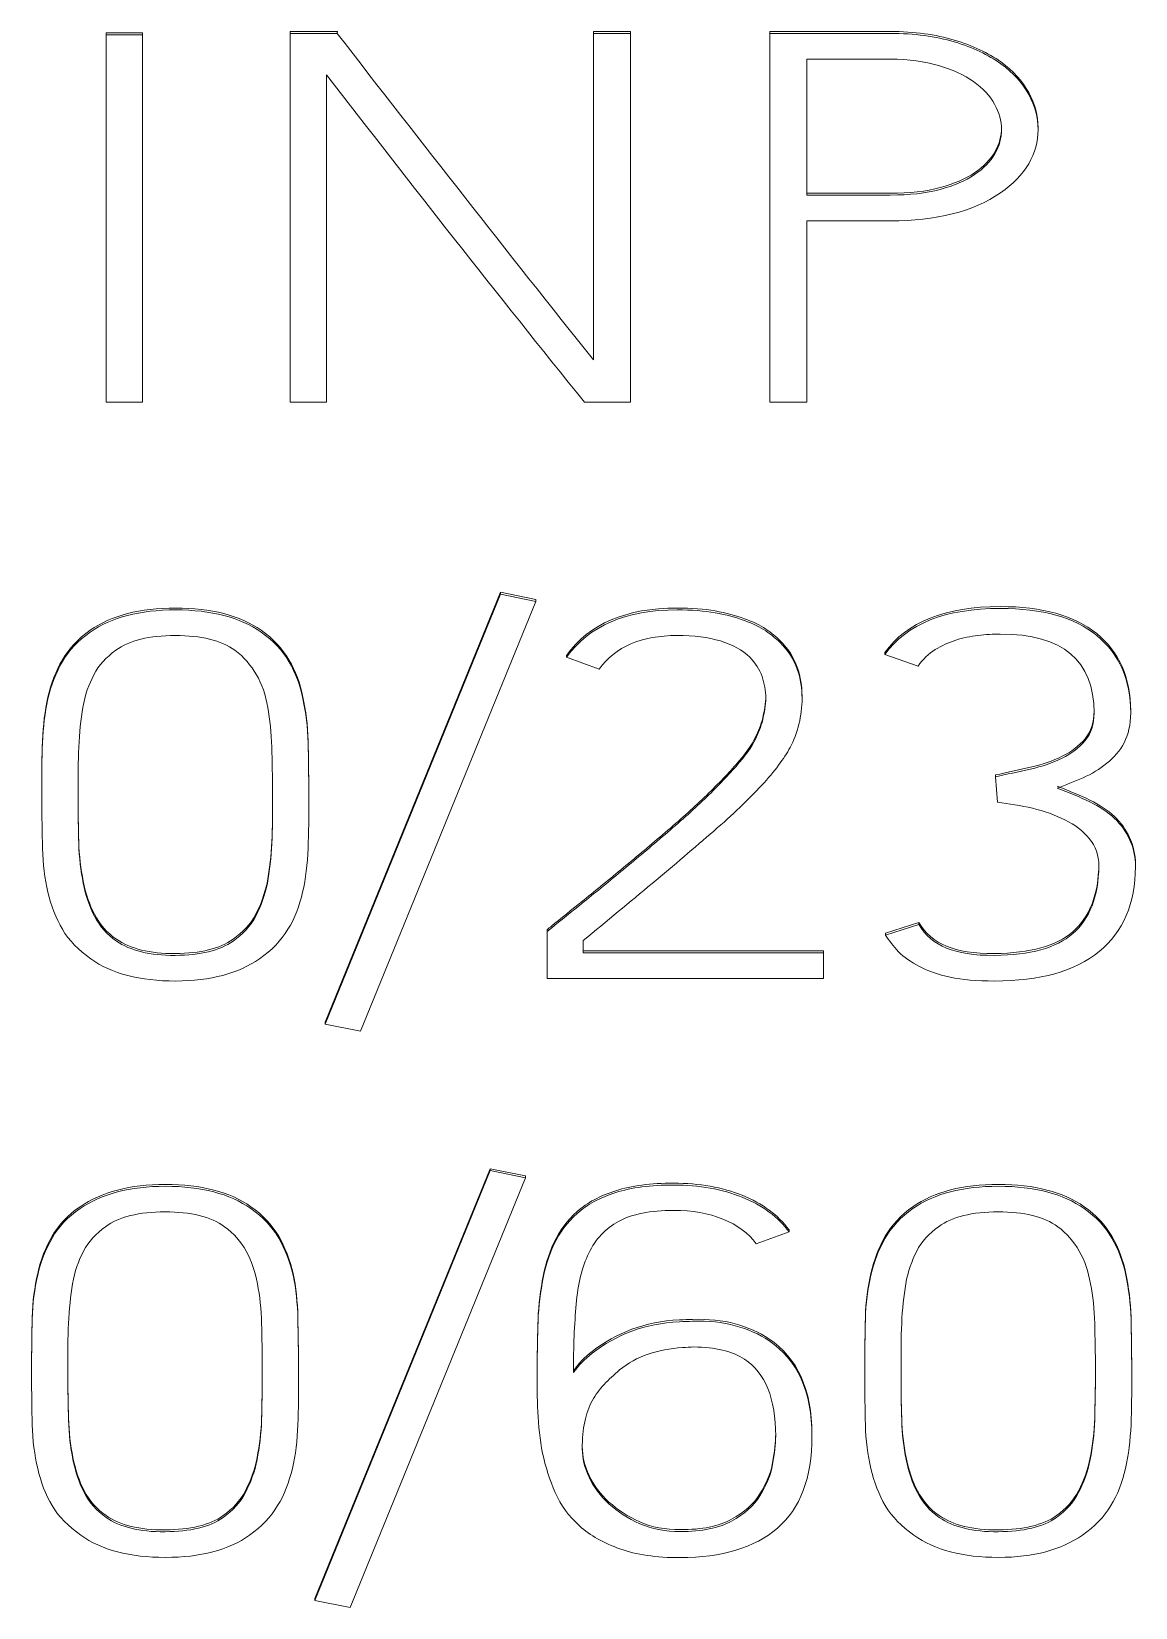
# Model space of a CAD drawing. Header units: millimetres. Extents: x 0 to 14510, y -7775 to 297.
# Drawn here: x 1442.48 to 1446.68, y -1897.01 to -1891.02 of the extents above; entities that cross this region are included whole.
import ezdxf

# ---------------------------------------------------------------- set-up
doc = ezdxf.new("R2010")
doc.units = ezdxf.units.MM
doc.layers.add('eProC - L2', color=41, linetype='Continuous', lineweight=20)

msp = doc.modelspace()

# ---------------------------------------------------------------- linework, layer by layer
at = {"layer": 'eProC - L2', "linetype": 'Continuous'}
for p, q in [((1442.7644, -1891.029), (1442.7644, -1891.022)), ((1442.7644, -1891.022), (1442.9032, -1891.022)), ((1442.7644, -1891.029), (1442.9032, -1891.029)), ((1442.7644, -1892.4266), (1442.7644, -1891.029)), ((1442.9032, -1891.029), (1442.9032, -1891.022)), ((1442.9032, -1891.029), (1442.9032, -1892.4266)), ((1443.4638, -1891.0235), (1443.4638, -1891.0164)), ((1443.4638, -1891.0164), (1443.6432, -1891.0164)), ((1443.4638, -1892.4266), (1443.4638, -1891.0235)), ((1443.4638, -1891.0235), (1443.6432, -1891.0235)), ((1443.6432, -1891.0235), (1443.6432, -1891.0164)), ((1444.6177, -1891.0235), (1444.6177, -1891.0164)), ((1444.6177, -1891.0164), (1444.7578, -1891.0164)), ((1444.6177, -1891.0235), (1444.7578, -1891.0235)), ((1444.6177, -1892.2654), (1444.6177, -1891.0235)), ((1444.7578, -1891.0235), (1444.7578, -1891.0164)), ((1444.7578, -1891.0235), (1444.7578, -1892.4266)), ((1445.2883, -1891.0235), (1445.2883, -1891.0164)), ((1445.2883, -1891.0164), (1445.7454, -1891.0164)), ((1445.2883, -1891.0235), (1445.7454, -1891.0235)), ((1445.2883, -1892.4266), (1445.2883, -1891.0235)), ((1445.4284, -1891.1217), (1445.4284, -1891.6384)), ((1443.6026, -1891.1809), (1443.6026, -1892.4266)), ((1446.3073, -1891.3893), (1446.3073, -1891.3822)), ((1445.4284, -1891.7366), (1445.4284, -1892.4266)), ((1442.9032, -1892.4266), (1442.7644, -1892.4266)), ((1443.6026, -1892.4266), (1443.4638, -1892.4266)), ((1444.7578, -1892.4266), (1444.5836, -1892.4266)), ((1445.4284, -1892.4266), (1445.2883, -1892.4266)), ((1443.5976, -1894.7841), (1444.2638, -1893.1491)), ((1443.5976, -1894.7912), (1444.2638, -1893.1562)), ((1444.2638, -1893.1562), (1444.2638, -1893.1491)), ((1444.2638, -1893.1491), (1444.3979, -1893.1767)), ((1444.2638, -1893.1562), (1444.3979, -1893.1838)), ((1444.3979, -1893.1838), (1443.7316, -1894.8179)), ((1444.3979, -1893.1838), (1444.3979, -1893.1767)), ((1444.515, -1893.3963), (1444.515, -1893.3892)), ((1444.6386, -1893.4414), (1444.515, -1893.3963)), ((1445.7251, -1893.3853), (1445.7251, -1893.3782)), ((1445.8513, -1893.4294), (1445.7251, -1893.3853)), ((1445.4102, -1893.5518), (1445.4102, -1893.5447)), ((1446.6594, -1893.6079), (1446.6594, -1893.6009)), ((1446.1454, -1893.8508), (1446.1454, -1893.8438)), ((1446.1532, -1893.9475), (1446.1454, -1893.8508)), ((1442.5202, -1893.9266), (1442.5202, -1893.9336)), ((1443.5351, -1893.9125), (1443.5351, -1893.9054)), ((1446.6776, -1894.1922), (1446.6776, -1894.1851)), ((1445.7277, -1894.4455), (1445.8539, -1894.405)), ((1445.7277, -1894.4526), (1445.8539, -1894.4121)), ((1445.8539, -1894.4121), (1445.8539, -1894.405)), ((1444.4408, -1894.4397), (1444.4408, -1894.4326)), ((1444.4408, -1894.6173), (1444.4408, -1894.4397)), ((1444.5787, -1894.4738), (1444.5787, -1894.5198)), ((1445.7277, -1894.4526), (1445.7277, -1894.4455)), ((1444.5787, -1894.5127), (1445.4922, -1894.5127)), ((1444.5787, -1894.5198), (1445.4922, -1894.5198)), ((1445.4922, -1894.5198), (1445.4922, -1894.5127)), ((1445.4922, -1894.5198), (1445.4922, -1894.6173)), ((1445.4922, -1894.6173), (1444.4408, -1894.6173)), ((1443.5976, -1894.7912), (1443.5976, -1894.7841)), ((1443.7316, -1894.8179), (1443.5976, -1894.7912)), ((1443.5586, -1896.9762), (1444.2248, -1895.3411)), ((1443.5586, -1896.9832), (1444.2248, -1895.3482)), ((1444.3588, -1895.3758), (1443.6926, -1897.0099)), ((1444.2248, -1895.3482), (1444.2248, -1895.3411)), ((1444.2248, -1895.3411), (1444.3588, -1895.3687)), ((1444.2248, -1895.3482), (1444.3588, -1895.3758)), ((1444.3588, -1895.3758), (1444.3588, -1895.3687)), ((1445.3608, -1895.581), (1445.2358, -1895.627)), ((1445.3608, -1895.581), (1445.3608, -1895.5739)), ((1443.4961, -1896.1045), (1443.4961, -1896.0975)), ((1446.6633, -1896.1066), (1446.6633, -1896.0995)), ((1442.4812, -1896.1186), (1442.4812, -1896.1257)), ((1444.4031, -1896.1165), (1444.4031, -1896.1094)), ((1445.6483, -1896.1186), (1445.6483, -1896.1257)), ((1445.4479, -1896.3585), (1445.4479, -1896.3514)), ((1443.5586, -1896.9832), (1443.5586, -1896.9762)), ((1443.6926, -1897.0099), (1443.5586, -1896.9832))]:
    msp.add_line(p, q, dxfattribs=at)
for centre, radius, start, end in [((1521.3334, -1831.0624), 98.1339, 217.657582, 217.659074), ((1521.3334, -1831.0695), 98.1339, 217.657582, 218.57927), ((1497.3203, -1849.885), 67.7565, 217.551563, 218.892375)]:
    msp.add_arc(centre, radius, start, end, dxfattribs=at)
for points, knots in [([(1445.7454, -1891.0235), (1445.8371, -1891.0235), (1445.9183, -1891.0346), (1446.0597, -1891.0772), (1446.1187, -1891.105), (1446.213, -1891.1735), (1446.2483, -1891.2124), (1446.2955, -1891.2995), (1446.3073, -1891.3439), (1446.3073, -1891.4347), (1446.2955, -1891.4782), (1446.2719, -1891.519), (1446.2479, -1891.5605), (1446.2117, -1891.5977), (1446.1645, -1891.6301), (1446.0602, -1891.7018), (1445.9196, -1891.7366), (1445.7454, -1891.7366), (1445.6397, -1891.7366), (1445.5341, -1891.7366), (1445.4284, -1891.7366)], [0, 0, 0, 0, 0.103794, 0.103794, 0.207589, 0.207589, 0.311383, 0.311383, 0.415177, 0.415177, 0.518972, 0.518972, 0.518972, 0.614462, 0.614462, 0.614462, 0.842105, 0.842105, 0.842105, 1, 1, 1, 1]), ([(1445.7454, -1891.0164), (1445.8371, -1891.0164), (1445.9183, -1891.0275), (1446.0597, -1891.0701), (1446.1187, -1891.0979), (1446.213, -1891.1665), (1446.2483, -1891.2053), (1446.2955, -1891.2924), (1446.3073, -1891.3369), (1446.3073, -1891.3824), (1446.3073, -1891.3825), (1446.3073, -1891.3826)], [0, 0, 0, 0, 0.1037943, 0.1037943, 0.2075886, 0.2075886, 0.311383, 0.311383, 0.4151773, 0.4151773, 0.4154269, 0.4154269, 0.4154269, 0.4154269]), ([(1445.4284, -1891.6384), (1445.5341, -1891.6384), (1445.6397, -1891.6384), (1445.7454, -1891.6384), (1445.8187, -1891.6384), (1445.8829, -1891.632), (1445.9353, -1891.6171), (1445.9872, -1891.6025), (1446.0309, -1891.5847), (1446.0663, -1891.5606), (1446.101, -1891.537), (1446.1265, -1891.5106), (1446.1606, -1891.4514), (1446.1684, -1891.4208), (1446.1684, -1891.3569), (1446.1593, -1891.3245), (1446.1422, -1891.293), (1446.1246, -1891.2604), (1446.0977, -1891.2319), (1446.0623, -1891.2069), (1446.0263, -1891.1814), (1445.9811, -1891.1606), (1445.9287, -1891.1457), (1445.8759, -1891.1308), (1445.8161, -1891.1217), (1445.7454, -1891.1217), (1445.6397, -1891.1217), (1445.5341, -1891.1217), (1445.4284, -1891.1217)], [0, 0, 0, 0, 0.168027, 0.168027, 0.168027, 0.270566, 0.270566, 0.270566, 0.352414, 0.352414, 0.352414, 0.424157, 0.424157, 0.4959, 0.4959, 0.569752, 0.569752, 0.569752, 0.647558, 0.647558, 0.647558, 0.732491, 0.732491, 0.732491, 0.832012, 0.832012, 0.832012, 1, 1, 1, 1]), ([(1445.4284, -1891.6314), (1445.5341, -1891.6314), (1445.6397, -1891.6314), (1445.7454, -1891.6314), (1445.8187, -1891.6314), (1445.8829, -1891.6249), (1445.9353, -1891.6101), (1445.9872, -1891.5954), (1446.0309, -1891.5777), (1446.0663, -1891.5536), (1446.101, -1891.5299), (1446.1265, -1891.5036), (1446.1606, -1891.4443), (1446.1684, -1891.4137), (1446.1684, -1891.3821), (1446.1684, -1891.3819), (1446.1684, -1891.3817)], [0, 0, 0, 0, 0.1680274, 0.1680274, 0.1680274, 0.2705662, 0.2705662, 0.2705662, 0.3524143, 0.3524143, 0.3524143, 0.4241569, 0.4241569, 0.4958995, 0.4958995, 0.4963219, 0.4963219, 0.4963219, 0.4963219]), ([(1442.7037, -1893.3006), (1442.7837, -1893.244), (1442.8936, -1893.216), (1443.1643, -1893.216), (1443.2736, -1893.2445), (1443.3543, -1893.3006), (1443.4002, -1893.3326), (1443.435, -1893.3706), (1443.4597, -1893.4129), (1443.4849, -1893.456), (1443.5026, -1893.5031), (1443.513, -1893.5546), (1443.5235, -1893.6062), (1443.5312, -1893.6613), (1443.5325, -1893.722), (1443.5338, -1893.7819), (1443.5351, -1893.8453), (1443.5351, -1893.9125), (1443.5351, -1893.9195), (1443.5351, -1893.9266), (1443.5351, -1893.9337), (1443.5351, -1894.0008), (1443.5351, -1894.0643), (1443.5325, -1894.1232), (1443.5299, -1894.1821), (1443.5234, -1894.2382), (1443.5, -1894.3413), (1443.4818, -1894.3882), (1443.4558, -1894.4305), (1443.4293, -1894.4736), (1443.3946, -1894.5106), (1443.3478, -1894.5428), (1443.2673, -1894.5981), (1443.163, -1894.6274), (1442.8936, -1894.6274), (1442.7856, -1894.5998), (1442.7063, -1894.5428), (1442.6605, -1894.5098), (1442.623, -1894.4738), (1442.5983, -1894.4305), (1442.574, -1894.3881), (1442.5553, -1894.3413), (1442.5319, -1894.2382), (1442.5241, -1894.1821), (1442.5228, -1894.1232), (1442.5215, -1894.0643), (1442.5202, -1894.0008), (1442.5202, -1893.9337), (1442.5202, -1893.9266), (1442.5202, -1893.9195), (1442.5202, -1893.9125), (1442.5202, -1893.8453), (1442.5202, -1893.7818), (1442.5228, -1893.722), (1442.5254, -1893.6613), (1442.5319, -1893.6061), (1442.5553, -1893.5031), (1442.5735, -1893.4561), (1442.5983, -1893.4129), (1442.6225, -1893.3704), (1442.6581, -1893.3328), (1442.7037, -1893.3006)], [0, 0, 0, 0, 0.069807, 0.069807, 0.139614, 0.139614, 0.139614, 0.177235, 0.177235, 0.177235, 0.218004, 0.218004, 0.218004, 0.264631, 0.264631, 0.264631, 0.317452, 0.317452, 0.317452, 0.32332, 0.32332, 0.32332, 0.375886, 0.375886, 0.375886, 0.419412, 0.419412, 0.462938, 0.462938, 0.462938, 0.500834, 0.500834, 0.500834, 0.569478, 0.569478, 0.638789, 0.638789, 0.638789, 0.67669, 0.67669, 0.67669, 0.720176, 0.720176, 0.763661, 0.763661, 0.763661, 0.816227, 0.816227, 0.816227, 0.822095, 0.822095, 0.822095, 0.874916, 0.874916, 0.874916, 0.918648, 0.918648, 0.96238, 0.96238, 0.96238, 1, 1, 1, 1]), ([(1442.7037, -1893.2936), (1442.7837, -1893.237), (1442.8936, -1893.2089), (1443.1643, -1893.2089), (1443.2736, -1893.2374), (1443.3543, -1893.2936), (1443.4002, -1893.3255), (1443.435, -1893.3635), (1443.4597, -1893.4058), (1443.4849, -1893.4489), (1443.5026, -1893.496), (1443.513, -1893.5475), (1443.5235, -1893.5992), (1443.5312, -1893.6542), (1443.5325, -1893.715), (1443.5338, -1893.7748), (1443.5351, -1893.8383), (1443.5351, -1893.9054)], [0, 0, 0, 0, 0.0698072, 0.0698072, 0.1396143, 0.1396143, 0.1396143, 0.1772347, 0.1772347, 0.1772347, 0.2180036, 0.2180036, 0.2180036, 0.2646311, 0.2646311, 0.2646311, 0.3174518, 0.3174518, 0.3174518, 0.3174518]), ([(1444.515, -1893.3892), (1444.6008, -1893.2687), (1444.7414, -1893.2089), (1444.9899, -1893.2089), (1445.0381, -1893.2126), (1445.0797, -1893.2199), (1445.1229, -1893.2276), (1445.1591, -1893.2374), (1445.1916, -1893.2494), (1445.2231, -1893.261), (1445.2502, -1893.2742), (1445.2723, -1893.289), (1445.2937, -1893.3032), (1445.3113, -1893.3184), (1445.3256, -1893.3322), (1445.3576, -1893.3631), (1445.379, -1893.3975), (1445.392, -1893.4343), (1445.4046, -1893.4699), (1445.4101, -1893.5076), (1445.4102, -1893.5442)], [0, 0, 0, 0, 0.1817816, 0.1817816, 0.233022, 0.233022, 0.233022, 0.2748488, 0.2748488, 0.2748488, 0.3092696, 0.3092696, 0.3092696, 0.3376729, 0.3376729, 0.3376729, 0.393579, 0.393579, 0.393579, 0.4473315, 0.4473315, 0.4473315, 0.4473315]), ([(1444.515, -1893.3963), (1444.6008, -1893.2758), (1444.7414, -1893.216), (1444.9899, -1893.216), (1445.0381, -1893.2197), (1445.0797, -1893.227), (1445.1229, -1893.2347), (1445.1591, -1893.2445), (1445.1916, -1893.2565), (1445.2231, -1893.268), (1445.2502, -1893.2813), (1445.2723, -1893.296), (1445.2937, -1893.3103), (1445.3113, -1893.3255), (1445.3256, -1893.3393), (1445.3576, -1893.3701), (1445.379, -1893.4046), (1445.392, -1893.4414), (1445.4046, -1893.4771), (1445.4102, -1893.515), (1445.4102, -1893.5859), (1445.4063, -1893.619), (1445.3985, -1893.6503), (1445.3902, -1893.6835), (1445.379, -1893.7128), (1445.3647, -1893.7395), (1445.342, -1893.7817), (1445.3061, -1893.8297), (1445.2567, -1893.8831), (1445.2062, -1893.9375), (1445.1461, -1893.9953), (1445.0745, -1894.057), (1445.0023, -1894.1191), (1444.9248, -1894.1858), (1444.8403, -1894.2566), (1444.7563, -1894.3269), (1444.6685, -1894.3992), (1444.5787, -1894.4738)], [0, 0, 0, 0, 0.181782, 0.181782, 0.233022, 0.233022, 0.233022, 0.274849, 0.274849, 0.274849, 0.30927, 0.30927, 0.30927, 0.337673, 0.337673, 0.337673, 0.393579, 0.393579, 0.393579, 0.447589, 0.447589, 0.497549, 0.497549, 0.497549, 0.543286, 0.543286, 0.543286, 0.623798, 0.623798, 0.623798, 0.73081, 0.73081, 0.73081, 0.859026, 0.859026, 0.859026, 1, 1, 1, 1]), ([(1445.7251, -1893.3782), (1445.8084, -1893.2623), (1445.9541, -1893.2034), (1446.3237, -1893.2034), (1446.446, -1893.2374), (1446.5305, -1893.3064), (1446.615, -1893.3754), (1446.6594, -1893.473), (1446.6594, -1893.601), (1446.6594, -1893.6011), (1446.6594, -1893.6013)], [0, 0, 0, 0, 0.2790288, 0.2790288, 0.4921999, 0.4921999, 0.4921999, 0.7273631, 0.7273631, 0.7276034, 0.7276034, 0.7276034, 0.7276034]), ([(1445.7251, -1893.3853), (1445.8084, -1893.2693), (1445.9541, -1893.2105), (1446.3237, -1893.2105), (1446.446, -1893.2445), (1446.5305, -1893.3135), (1446.615, -1893.3824), (1446.6594, -1893.48), (1446.6594, -1893.653), (1446.6503, -1893.6908), (1446.6346, -1893.7211), (1446.6189, -1893.7518), (1446.5956, -1893.7772), (1446.541, -1893.8214), (1446.511, -1893.8398), (1446.4785, -1893.8545), (1446.445, -1893.8697), (1446.4121, -1893.8821), (1446.3796, -1893.8941)], [0, 0, 0, 0, 0.279029, 0.279029, 0.4922, 0.4922, 0.4922, 0.727363, 0.727363, 0.810262, 0.810262, 0.810262, 0.875408, 0.875408, 0.940553, 0.940553, 0.940553, 1, 1, 1, 1]), ([(1442.5202, -1893.9266), (1442.5202, -1893.9195), (1442.5202, -1893.9125), (1442.5202, -1893.9054), (1442.5202, -1893.8383), (1442.5202, -1893.7748), (1442.5228, -1893.715), (1442.5254, -1893.6543), (1442.5319, -1893.599), (1442.5553, -1893.496), (1442.5735, -1893.4491), (1442.5983, -1893.4058), (1442.6225, -1893.3634), (1442.6581, -1893.3258), (1442.7037, -1893.2936)], [0.8162335, 0.8162335, 0.8162335, 0.8162335, 0.8220953, 0.8220953, 0.8220953, 0.874916, 0.874916, 0.874916, 0.9186482, 0.9186482, 0.9623805, 0.9623805, 0.9623805, 1, 1, 1, 1]), ([(1442.8039, -1894.4756), (1442.8568, -1894.5117), (1442.9301, -1894.5308), (1443.0277, -1894.5299), (1443.1226, -1894.529), (1443.1968, -1894.5124), (1443.2476, -1894.4756), (1443.2835, -1894.4495), (1443.3139, -1894.4185), (1443.3335, -1894.3808), (1443.3527, -1894.3436), (1443.3686, -1894.3017), (1443.3777, -1894.2548), (1443.3866, -1894.2087), (1443.392, -1894.1582), (1443.3946, -1894.1039), (1443.3972, -1894.0496), (1443.3972, -1893.9925), (1443.3972, -1893.9337), (1443.3972, -1893.9266), (1443.3972, -1893.9195), (1443.3972, -1893.9125), (1443.3972, -1893.8499), (1443.3959, -1893.792), (1443.3946, -1893.7377), (1443.3933, -1893.6834), (1443.3868, -1893.6328), (1443.379, -1893.5868), (1443.371, -1893.5399), (1443.3569, -1893.4984), (1443.3361, -1893.4626), (1443.3154, -1893.427), (1443.2892, -1893.3954), (1443.2541, -1893.3696), (1443.2017, -1893.3312), (1443.1253, -1893.3135), (1442.9288, -1893.3135), (1442.8533, -1893.3319), (1442.8013, -1893.3696), (1442.7653, -1893.3957), (1442.7362, -1893.4267), (1442.718, -1893.4626), (1442.6996, -1893.4987), (1442.6841, -1893.5399), (1442.6763, -1893.5868), (1442.6687, -1893.6328), (1442.6633, -1893.6834), (1442.6607, -1893.7377), (1442.6581, -1893.7919), (1442.6581, -1893.8499), (1442.6581, -1893.9125), (1442.6581, -1893.9195), (1442.6581, -1893.9266), (1442.6581, -1893.9337), (1442.6581, -1893.9925), (1442.6594, -1894.0496), (1442.6607, -1894.1039), (1442.662, -1894.1582), (1442.6685, -1894.2088), (1442.6776, -1894.2548), (1442.6869, -1894.3017), (1442.7011, -1894.344), (1442.7206, -1894.3808), (1442.7405, -1894.4184), (1442.7674, -1894.4508), (1442.8039, -1894.4756)], [0, 0, 0, 0, 0.057449, 0.057449, 0.057449, 0.113993, 0.113993, 0.113993, 0.15191, 0.15191, 0.15191, 0.195415, 0.195415, 0.195415, 0.246044, 0.246044, 0.246044, 0.302957, 0.302957, 0.302957, 0.310032, 0.310032, 0.310032, 0.368484, 0.368484, 0.368484, 0.41909, 0.41909, 0.41909, 0.461969, 0.461969, 0.461969, 0.498807, 0.498807, 0.498807, 0.556736, 0.556736, 0.615438, 0.615438, 0.615438, 0.652504, 0.652504, 0.652504, 0.695276, 0.695276, 0.695276, 0.745874, 0.745874, 0.745874, 0.804325, 0.804325, 0.804325, 0.811401, 0.811401, 0.811401, 0.868314, 0.868314, 0.868314, 0.918952, 0.918952, 0.918952, 0.962386, 0.962386, 0.962386, 1, 1, 1, 1]), ([(1444.4408, -1894.4397), (1444.4464, -1894.4351), (1444.4521, -1894.4305), (1444.4577, -1894.4259), (1444.4921, -1894.3979), (1444.5332, -1894.3643), (1444.5813, -1894.3256), (1444.6289, -1894.2874), (1444.6789, -1894.2465), (1444.783, -1894.16), (1444.8364, -1894.1158), (1444.9431, -1894.0238), (1444.9938, -1893.9797), (1445.0394, -1893.9355), (1445.0843, -1893.8919), (1445.1252, -1893.8499), (1445.1591, -1893.8113), (1445.1938, -1893.7716), (1445.2189, -1893.7377), (1445.2332, -1893.7073), (1445.2438, -1893.685), (1445.2541, -1893.6613), (1445.2606, -1893.6337), (1445.2669, -1893.6068), (1445.2723, -1893.5794), (1445.2723, -1893.5224), (1445.2671, -1893.4957), (1445.2488, -1893.4423), (1445.2332, -1893.4184), (1445.2111, -1893.3963), (1445.1556, -1893.3409), (1445.0628, -1893.3135), (1444.7999, -1893.3135), (1444.701, -1893.3558), (1444.6386, -1893.4414)], [0, 0, 0, 0, 0.010564, 0.010564, 0.010564, 0.087512, 0.087512, 0.087512, 0.185292, 0.185292, 0.283072, 0.283072, 0.380853, 0.380853, 0.380853, 0.467814, 0.467814, 0.467814, 0.535314, 0.535314, 0.535314, 0.579379, 0.579379, 0.579379, 0.626886, 0.626886, 0.674392, 0.674392, 0.721898, 0.721898, 0.721898, 0.856819, 0.856819, 1, 1, 1, 1]), ([(1446.1454, -1893.8508), (1446.1883, -1893.8416), (1446.2326, -1893.8315), (1446.2781, -1893.8214), (1446.3225, -1893.8115), (1446.3627, -1893.7975), (1446.3991, -1893.78), (1446.4347, -1893.7629), (1446.4629, -1893.7404), (1446.4863, -1893.7128), (1446.5092, -1893.6859), (1446.5201, -1893.6512), (1446.5201, -1893.4083), (1446.4017, -1893.308), (1446.1363, -1893.308), (1446.109, -1893.3098), (1446.079, -1893.3135), (1446.0506, -1893.317), (1446.0218, -1893.3218), (1445.9944, -1893.331), (1445.9676, -1893.34), (1445.9411, -1893.3512), (1445.9164, -1893.3669), (1445.891, -1893.3829), (1445.8695, -1893.4046), (1445.8513, -1893.4294)], [0, 0, 0, 0, 0.088605, 0.088605, 0.088605, 0.174544, 0.174544, 0.174544, 0.257336, 0.257336, 0.257336, 0.34787, 0.34787, 0.765868, 0.765868, 0.813835, 0.813835, 0.813835, 0.870144, 0.870144, 0.870144, 0.929664, 0.929664, 0.929664, 1, 1, 1, 1]), ([(1444.4408, -1894.4326), (1444.4464, -1894.428), (1444.4521, -1894.4234), (1444.4577, -1894.4188), (1444.4921, -1894.3908), (1444.5332, -1894.3572), (1444.5813, -1894.3185), (1444.6289, -1894.2804), (1444.6789, -1894.2394), (1444.783, -1894.1529), (1444.8364, -1894.1088), (1444.9431, -1894.0168), (1444.9938, -1893.9726), (1445.0394, -1893.9284), (1445.0843, -1893.8849), (1445.1252, -1893.8429), (1445.1591, -1893.8042), (1445.1938, -1893.7645), (1445.2189, -1893.7306), (1445.2332, -1893.7002), (1445.2438, -1893.6779), (1445.2541, -1893.6542), (1445.2606, -1893.6266), (1445.2669, -1893.5998), (1445.2723, -1893.5723), (1445.2723, -1893.5437), (1445.2723, -1893.5435), (1445.2723, -1893.5433)], [0, 0, 0, 0, 0.0105635, 0.0105635, 0.0105635, 0.0875116, 0.0875116, 0.0875116, 0.1852919, 0.1852919, 0.2830722, 0.2830722, 0.3808526, 0.3808526, 0.3808526, 0.4678142, 0.4678142, 0.4678142, 0.5353138, 0.5353138, 0.5353138, 0.5793794, 0.5793794, 0.5793794, 0.6268856, 0.6268856, 0.6271525, 0.6271525, 0.6271525, 0.6271525]), ([(1446.1454, -1893.8438), (1446.1883, -1893.8346), (1446.2326, -1893.8245), (1446.2781, -1893.8143), (1446.3225, -1893.8045), (1446.3627, -1893.7904), (1446.3991, -1893.7729), (1446.4347, -1893.7559), (1446.4629, -1893.7334), (1446.4863, -1893.7058), (1446.5092, -1893.6788), (1446.5201, -1893.6441), (1446.5201, -1893.6008), (1446.5201, -1893.6008), (1446.5201, -1893.6008)], [0, 0, 0, 0, 0.0886054, 0.0886054, 0.0886054, 0.1745441, 0.1745441, 0.1745441, 0.2573361, 0.2573361, 0.2573361, 0.3478702, 0.3478702, 0.3479504, 0.3479504, 0.3479504, 0.3479504]), ([(1442.6581, -1893.9254), (1442.6581, -1893.9258), (1442.6581, -1893.9262), (1442.6581, -1893.9266), (1442.6581, -1893.9855), (1442.6594, -1894.0425), (1442.6607, -1894.0968), (1442.662, -1894.1511), (1442.6685, -1894.2017), (1442.6776, -1894.2477), (1442.6869, -1894.2946), (1442.7011, -1894.337), (1442.7206, -1894.3738), (1442.7405, -1894.4114), (1442.7674, -1894.4437), (1442.8039, -1894.4685)], [0.8110115, 0.8110115, 0.8110115, 0.8110115, 0.8114006, 0.8114006, 0.8114006, 0.8683138, 0.8683138, 0.8683138, 0.918952, 0.918952, 0.918952, 0.9623863, 0.9623863, 0.9623863, 1, 1, 1, 1]), ([(1442.8039, -1894.4685), (1442.8568, -1894.5046), (1442.9301, -1894.5237), (1443.0277, -1894.5228), (1443.1226, -1894.5219), (1443.1968, -1894.5053), (1443.2476, -1894.4685), (1443.2835, -1894.4425), (1443.3139, -1894.4115), (1443.3335, -1894.3738), (1443.3527, -1894.3365), (1443.3686, -1894.2946), (1443.3777, -1894.2477), (1443.3866, -1894.2017), (1443.392, -1894.1511), (1443.3946, -1894.0968), (1443.3972, -1894.0425), (1443.3972, -1893.9855), (1443.3972, -1893.9266), (1443.3972, -1893.9195), (1443.3972, -1893.9125), (1443.3972, -1893.9054)], [0, 0, 0, 0, 0.0574489, 0.0574489, 0.0574489, 0.1139931, 0.1139931, 0.1139931, 0.1519104, 0.1519104, 0.1519104, 0.1954154, 0.1954154, 0.1954154, 0.2460439, 0.2460439, 0.2460439, 0.3029572, 0.3029572, 0.3029572, 0.3100324, 0.3100324, 0.3100324, 0.3100324]), ([(1446.3796, -1893.8941), (1446.4252, -1893.9107), (1446.4668, -1893.9281), (1446.5045, -1893.9465), (1446.5414, -1893.9645), (1446.5722, -1893.9852), (1446.5969, -1894.0082), (1446.6223, -1894.0318), (1446.6412, -1894.0588), (1446.6698, -1894.1195), (1446.6776, -1894.1536), (1446.6776, -1894.333), (1446.6307, -1894.4406), (1446.5397, -1894.5152), (1446.4474, -1894.5907), (1446.3145, -1894.6274), (1446.0751, -1894.6274), (1446.0192, -1894.6228), (1445.9281, -1894.6026), (1445.889, -1894.5897), (1445.8565, -1894.5722), (1445.8246, -1894.5551), (1445.7967, -1894.5372), (1445.7771, -1894.5161), (1445.7572, -1894.4945), (1445.7407, -1894.4738), (1445.7277, -1894.4526)], [0, 0, 0, 0, 0.072808, 0.072808, 0.072808, 0.136694, 0.136694, 0.136694, 0.204558, 0.204558, 0.272421, 0.272421, 0.519638, 0.519638, 0.519638, 0.730441, 0.730441, 0.811275, 0.811275, 0.892109, 0.892109, 0.892109, 0.948605, 0.948605, 0.948605, 1, 1, 1, 1]), ([(1446.3796, -1893.887), (1446.4252, -1893.9036), (1446.4668, -1893.9211), (1446.5045, -1893.9395), (1446.5414, -1893.9574), (1446.5722, -1893.9781), (1446.5969, -1894.0011), (1446.6223, -1894.0247), (1446.6412, -1894.0517), (1446.6698, -1894.1124), (1446.6776, -1894.1465), (1446.6776, -1894.1853), (1446.6776, -1894.1854), (1446.6776, -1894.1856)], [0, 0, 0, 0, 0.0728077, 0.0728077, 0.0728077, 0.1366944, 0.1366944, 0.1366944, 0.2045578, 0.2045578, 0.2724212, 0.2724212, 0.2726789, 0.2726789, 0.2726789, 0.2726789]), ([(1445.8539, -1894.4121), (1445.8786, -1894.4535), (1445.9138, -1894.4839), (1445.9593, -1894.5023), (1446.0039, -1894.5203), (1446.0647, -1894.5308), (1446.1415, -1894.5299), (1446.2768, -1894.5283), (1446.3757, -1894.5023), (1446.4395, -1894.4471), (1446.5037, -1894.3914), (1446.5371, -1894.3054), (1446.5384, -1894.1894), (1446.5388, -1894.1499), (1446.5266, -1894.1149), (1446.5019, -1894.0855), (1446.4781, -1894.0571), (1446.4473, -1894.033), (1446.4095, -1894.0146), (1446.3712, -1893.9959), (1446.3315, -1893.9815), (1446.2859, -1893.9705), (1446.2419, -1893.9598), (1446.1974, -1893.953), (1446.1532, -1893.9475)], [0, 0, 0, 0, 0.102794, 0.102794, 0.102794, 0.217807, 0.217807, 0.217807, 0.41975, 0.41975, 0.41975, 0.654367, 0.654367, 0.654367, 0.747958, 0.747958, 0.747958, 0.831764, 0.831764, 0.831764, 0.916538, 0.916538, 0.916538, 1, 1, 1, 1]), ([(1445.8539, -1894.405), (1445.8786, -1894.4464), (1445.9138, -1894.4768), (1445.9593, -1894.4952), (1446.0039, -1894.5132), (1446.0647, -1894.5237), (1446.1415, -1894.5228), (1446.2768, -1894.5212), (1446.3757, -1894.4952), (1446.4395, -1894.44), (1446.5037, -1894.3843), (1446.5371, -1894.2983), (1446.5384, -1894.1824), (1446.5384, -1894.1818), (1446.5384, -1894.1813), (1446.5384, -1894.1808)], [0, 0, 0, 0, 0.1027935, 0.1027935, 0.1027935, 0.2178071, 0.2178071, 0.2178071, 0.4197504, 0.4197504, 0.4197504, 0.654367, 0.654367, 0.654367, 0.6556232, 0.6556232, 0.6556232, 0.6556232]), ([(1442.6659, -1895.4927), (1442.7471, -1895.4369), (1442.8546, -1895.408), (1443.1266, -1895.408), (1443.2346, -1895.4365), (1443.3152, -1895.4927), (1443.3611, -1895.5246), (1443.3959, -1895.5626), (1443.4206, -1895.6049), (1443.4458, -1895.648), (1443.4636, -1895.6951), (1443.4753, -1895.7466), (1443.487, -1895.798), (1443.4922, -1895.8533), (1443.4935, -1895.9141), (1443.4948, -1895.9739), (1443.4961, -1896.0374), (1443.4961, -1896.1045), (1443.4961, -1896.1116), (1443.4961, -1896.1186), (1443.4961, -1896.1257), (1443.4961, -1896.1929), (1443.4961, -1896.2563), (1443.4935, -1896.3152), (1443.4909, -1896.3741), (1443.4857, -1896.4302), (1443.4727, -1896.4818), (1443.4597, -1896.5331), (1443.4428, -1896.5802), (1443.4167, -1896.6225), (1443.3902, -1896.6656), (1443.3556, -1896.7026), (1443.31, -1896.7348), (1443.23, -1896.7914), (1443.124, -1896.8194), (1442.8546, -1896.8194), (1442.7466, -1896.7918), (1442.6685, -1896.7348), (1442.6225, -1896.7012), (1442.584, -1896.6658), (1442.5592, -1896.6225), (1442.535, -1896.5801), (1442.5163, -1896.5333), (1442.4929, -1896.4302), (1442.4851, -1896.3741), (1442.4825, -1896.2563), (1442.4812, -1896.1929), (1442.4812, -1896.1257), (1442.4812, -1896.1186), (1442.4812, -1896.1116), (1442.4812, -1896.1045), (1442.4812, -1896.0374), (1442.4825, -1895.9739), (1442.4838, -1895.9141), (1442.4851, -1895.8533), (1442.4929, -1895.7981), (1442.5163, -1895.6951), (1442.5345, -1895.6482), (1442.5592, -1895.6049), (1442.5835, -1895.5625), (1442.6191, -1895.5249), (1442.6659, -1895.4927)], [0, 0, 0, 0, 0.069334, 0.069334, 0.139334, 0.139334, 0.139334, 0.176955, 0.176955, 0.176955, 0.217776, 0.217776, 0.217776, 0.264392, 0.264392, 0.264392, 0.317213, 0.317213, 0.317213, 0.323082, 0.323082, 0.323082, 0.375648, 0.375648, 0.375648, 0.422052, 0.422052, 0.422052, 0.462695, 0.462695, 0.462695, 0.500429, 0.500429, 0.500429, 0.569122, 0.569122, 0.638481, 0.638481, 0.638481, 0.676519, 0.676519, 0.676519, 0.723031, 0.723031, 0.769544, 0.769544, 0.816057, 0.816057, 0.816057, 0.821925, 0.821925, 0.821925, 0.874744, 0.874744, 0.874744, 0.918481, 0.918481, 0.962218, 0.962218, 0.962218, 1, 1, 1, 1]), ([(1442.6659, -1895.4856), (1442.7471, -1895.4298), (1442.8546, -1895.4009), (1443.1266, -1895.4009), (1443.2346, -1895.4295), (1443.3152, -1895.4856), (1443.3611, -1895.5175), (1443.3959, -1895.5555), (1443.4206, -1895.5978), (1443.4458, -1895.641), (1443.4636, -1895.688), (1443.4753, -1895.7395), (1443.487, -1895.7909), (1443.4922, -1895.8463), (1443.4935, -1895.907), (1443.4948, -1895.9668), (1443.4961, -1896.0303), (1443.4961, -1896.0975)], [0, 0, 0, 0, 0.0693339, 0.0693339, 0.1393344, 0.1393344, 0.1393344, 0.176955, 0.176955, 0.176955, 0.2177763, 0.2177763, 0.2177763, 0.2643921, 0.2643921, 0.2643921, 0.3172132, 0.3172132, 0.3172132, 0.3172132]), ([(1444.4031, -1896.1094), (1444.4031, -1896.0514), (1444.4044, -1895.9935), (1444.4057, -1895.9355), (1444.407, -1895.8775), (1444.4135, -1895.8223), (1444.4226, -1895.769), (1444.4315, -1895.7165), (1444.446, -1895.6678), (1444.4876, -1895.5776), (1444.5176, -1895.538), (1444.5553, -1895.504), (1444.5929, -1895.4701), (1444.6425, -1895.4442), (1444.7023, -1895.4249), (1444.7611, -1895.4059), (1444.8351, -1895.3963), (1445.0198, -1895.3963), (1445.107, -1895.412), (1445.1825, -1895.4423), (1445.2605, -1895.4737), (1445.3191, -1895.5178), (1445.3608, -1895.5739)], [0, 0, 0, 0, 0.134447, 0.134447, 0.134447, 0.263585, 0.263585, 0.263585, 0.373635, 0.373635, 0.483685, 0.483685, 0.483685, 0.585681, 0.585681, 0.585681, 0.713762, 0.713762, 0.857136, 0.857136, 0.857136, 1, 1, 1, 1]), ([(1444.4031, -1896.1165), (1444.4031, -1896.0585), (1444.4044, -1896.0006), (1444.4057, -1895.9426), (1444.407, -1895.8846), (1444.4135, -1895.8294), (1444.4226, -1895.776), (1444.4315, -1895.7236), (1444.446, -1895.6748), (1444.4876, -1895.5847), (1444.5176, -1895.5451), (1444.5553, -1895.5111), (1444.5929, -1895.4771), (1444.6425, -1895.4513), (1444.7023, -1895.4319), (1444.7611, -1895.413), (1444.8351, -1895.4034), (1445.0198, -1895.4034), (1445.107, -1895.4191), (1445.1825, -1895.4494), (1445.2605, -1895.4808), (1445.3191, -1895.5249), (1445.3608, -1895.581)], [0, 0, 0, 0, 0.134447, 0.134447, 0.134447, 0.263585, 0.263585, 0.263585, 0.373635, 0.373635, 0.483685, 0.483685, 0.483685, 0.585681, 0.585681, 0.585681, 0.713762, 0.713762, 0.857136, 0.857136, 0.857136, 1, 1, 1, 1]), ([(1445.8318, -1895.4927), (1445.9125, -1895.4356), (1446.0218, -1895.408), (1446.2937, -1895.408), (1446.4017, -1895.4365), (1446.4824, -1895.4927), (1446.5283, -1895.5246), (1446.5631, -1895.5626), (1446.5878, -1895.6049), (1446.613, -1895.648), (1446.6307, -1895.6951), (1446.6412, -1895.7466), (1446.6516, -1895.7983), (1446.6594, -1895.8533), (1446.6607, -1895.9141), (1446.662, -1895.9739), (1446.6633, -1896.0374), (1446.6633, -1896.1045), (1446.6633, -1896.1116), (1446.6633, -1896.1186), (1446.6633, -1896.1257), (1446.6633, -1896.1929), (1446.6633, -1896.2563), (1446.6607, -1896.3152), (1446.6581, -1896.3741), (1446.6516, -1896.4302), (1446.6281, -1896.5333), (1446.6099, -1896.5802), (1446.5839, -1896.6225), (1446.5574, -1896.6656), (1446.5227, -1896.7026), (1446.4759, -1896.7348), (1446.3954, -1896.7901), (1446.2911, -1896.8194), (1446.0218, -1896.8194), (1445.9138, -1896.7918), (1445.8357, -1896.7348), (1445.7897, -1896.7012), (1445.7511, -1896.6658), (1445.7264, -1896.6225), (1445.7021, -1896.5801), (1445.6835, -1896.5333), (1445.66, -1896.4302), (1445.6522, -1896.3741), (1445.6496, -1896.2563), (1445.6483, -1896.1929), (1445.6483, -1896.1257), (1445.6483, -1896.1186), (1445.6483, -1896.1116), (1445.6483, -1896.1045), (1445.6483, -1896.0374), (1445.6496, -1895.9739), (1445.6509, -1895.9141), (1445.6522, -1895.8533), (1445.66, -1895.7981), (1445.6835, -1895.6951), (1445.7017, -1895.6482), (1445.7264, -1895.6049), (1445.7507, -1895.5625), (1445.7863, -1895.5249), (1445.8318, -1895.4927)], [0, 0, 0, 0, 0.069489, 0.069489, 0.139646, 0.139646, 0.139646, 0.177268, 0.177268, 0.177268, 0.218039, 0.218039, 0.218039, 0.264668, 0.264668, 0.264668, 0.317491, 0.317491, 0.317491, 0.323359, 0.323359, 0.323359, 0.375927, 0.375927, 0.375927, 0.419455, 0.419455, 0.462983, 0.462983, 0.462983, 0.50088, 0.50088, 0.50088, 0.569423, 0.569423, 0.638631, 0.638631, 0.638631, 0.67667, 0.67667, 0.67667, 0.723184, 0.723184, 0.769699, 0.769699, 0.816213, 0.816213, 0.816213, 0.822082, 0.822082, 0.822082, 0.874902, 0.874902, 0.874902, 0.918641, 0.918641, 0.962379, 0.962379, 0.962379, 1, 1, 1, 1]), ([(1445.8318, -1895.4856), (1445.9125, -1895.4285), (1446.0218, -1895.4009), (1446.2937, -1895.4009), (1446.4017, -1895.4295), (1446.4824, -1895.4856), (1446.5283, -1895.5175), (1446.5631, -1895.5555), (1446.5878, -1895.5978), (1446.613, -1895.641), (1446.6307, -1895.688), (1446.6412, -1895.7395), (1446.6516, -1895.7912), (1446.6594, -1895.8463), (1446.6607, -1895.907), (1446.662, -1895.9668), (1446.6633, -1896.0303), (1446.6633, -1896.0975), (1446.6633, -1896.0981), (1446.6633, -1896.0988), (1446.6633, -1896.0995)], [0, 0, 0, 0, 0.069489, 0.069489, 0.1396461, 0.1396461, 0.1396461, 0.177268, 0.177268, 0.177268, 0.2180385, 0.2180385, 0.2180385, 0.2646679, 0.2646679, 0.2646679, 0.3174908, 0.3174908, 0.3174908, 0.3180591, 0.3180591, 0.3180591, 0.3180591]), ([(1442.4812, -1896.1186), (1442.4812, -1896.1116), (1442.4812, -1896.1045), (1442.4812, -1896.0975), (1442.4812, -1896.0303), (1442.4825, -1895.9668), (1442.4838, -1895.907), (1442.4851, -1895.8463), (1442.4929, -1895.7911), (1442.5163, -1895.688), (1442.5345, -1895.6411), (1442.5592, -1895.5978), (1442.5835, -1895.5554), (1442.6191, -1895.5178), (1442.6659, -1895.4856)], [0.8160571, 0.8160571, 0.8160571, 0.8160571, 0.8219255, 0.8219255, 0.8219255, 0.8747443, 0.8747443, 0.8747443, 0.9184812, 0.9184812, 0.9622181, 0.9622181, 0.9622181, 1, 1, 1, 1]), ([(1445.2358, -1895.627), (1445.2059, -1895.5865), (1445.1643, -1895.5552), (1445.1096, -1895.5331), (1445.054, -1895.5107), (1444.9925, -1895.5), (1444.8338, -1895.5), (1444.7635, -1895.5138), (1444.7127, -1895.5414), (1444.6628, -1895.5686), (1444.6243, -1895.6095), (1444.5995, -1895.662), (1444.5743, -1895.7155), (1444.5579, -1895.7797), (1444.5514, -1895.8561), (1444.545, -1895.9316), (1444.541, -1896.019), (1444.541, -1896.1165)], [0, 0, 0, 0, 0.127379, 0.127379, 0.127379, 0.253912, 0.253912, 0.41325, 0.41325, 0.41325, 0.555657, 0.555657, 0.555657, 0.747342, 0.747342, 0.747342, 1, 1, 1, 1]), ([(1445.6483, -1896.1186), (1445.6483, -1896.1116), (1445.6483, -1896.1045), (1445.6483, -1896.0975), (1445.6483, -1896.0303), (1445.6496, -1895.9668), (1445.6509, -1895.907), (1445.6522, -1895.8463), (1445.66, -1895.7911), (1445.6835, -1895.688), (1445.7017, -1895.6411), (1445.7264, -1895.5978), (1445.7507, -1895.5554), (1445.7863, -1895.5178), (1445.8318, -1895.4856)], [0.816213, 0.816213, 0.816213, 0.816213, 0.8220816, 0.8220816, 0.8220816, 0.8749022, 0.8749022, 0.8749022, 0.9186406, 0.9186406, 0.962379, 0.962379, 0.962379, 1, 1, 1, 1]), ([(1442.7648, -1896.6676), (1442.8178, -1896.7037), (1442.891, -1896.7228), (1442.9886, -1896.7219), (1443.0849, -1896.721), (1443.1578, -1896.7044), (1443.2098, -1896.6676), (1443.2456, -1896.6423), (1443.2749, -1896.6106), (1443.2944, -1896.5729), (1443.3137, -1896.5356), (1443.3296, -1896.4937), (1443.3387, -1896.4468), (1443.3476, -1896.4008), (1443.3543, -1896.3502), (1443.3569, -1896.2416), (1443.3582, -1896.1846), (1443.3582, -1896.1257), (1443.3582, -1896.1186), (1443.3582, -1896.1116), (1443.3582, -1896.1045), (1443.3582, -1896.042), (1443.3569, -1895.984), (1443.3543, -1895.8754), (1443.3491, -1895.8248), (1443.34, -1895.7788), (1443.3307, -1895.732), (1443.3178, -1895.6905), (1443.297, -1895.6546), (1443.2764, -1895.619), (1443.2502, -1895.5874), (1443.215, -1895.5617), (1443.1627, -1895.5233), (1443.0862, -1895.5055), (1442.8897, -1895.5055), (1442.8143, -1895.5239), (1442.7622, -1895.5617), (1442.7262, -1895.5877), (1442.6985, -1895.6187), (1442.6594, -1895.6905), (1442.6451, -1895.7319), (1442.6373, -1895.7788), (1442.6296, -1895.8248), (1442.6243, -1895.8754), (1442.6217, -1895.9297), (1442.6191, -1895.984), (1442.6191, -1896.042), (1442.6191, -1896.1045), (1442.6191, -1896.1116), (1442.6191, -1896.1186), (1442.6191, -1896.1257), (1442.6191, -1896.1846), (1442.6204, -1896.2416), (1442.6217, -1896.2959), (1442.623, -1896.3502), (1442.6295, -1896.4008), (1442.6386, -1896.4468), (1442.6479, -1896.4937), (1442.662, -1896.5361), (1442.6815, -1896.5729), (1442.7015, -1896.6105), (1442.7284, -1896.6428), (1442.7648, -1896.6676)], [0, 0, 0, 0, 0.057443, 0.057443, 0.057443, 0.114254, 0.114254, 0.114254, 0.152014, 0.152014, 0.152014, 0.195514, 0.195514, 0.195514, 0.249283, 0.249283, 0.303053, 0.303053, 0.303053, 0.310127, 0.310127, 0.310127, 0.364653, 0.364653, 0.41918, 0.41918, 0.41918, 0.462036, 0.462036, 0.462036, 0.498871, 0.498871, 0.498871, 0.556793, 0.556793, 0.615489, 0.615489, 0.615489, 0.655398, 0.655398, 0.695308, 0.695308, 0.695308, 0.745901, 0.745901, 0.745901, 0.804346, 0.804346, 0.804346, 0.81142, 0.81142, 0.81142, 0.868328, 0.868328, 0.868328, 0.918961, 0.918961, 0.918961, 0.96239, 0.96239, 0.96239, 1, 1, 1, 1]), ([(1445.932, -1896.6676), (1445.985, -1896.7037), (1446.0582, -1896.7228), (1446.1558, -1896.7219), (1446.2521, -1896.721), (1446.325, -1896.7044), (1446.377, -1896.6676), (1446.4128, -1896.6423), (1446.4421, -1896.6106), (1446.4616, -1896.5729), (1446.4808, -1896.5356), (1446.4967, -1896.4937), (1446.5058, -1896.4468), (1446.5148, -1896.4008), (1446.5214, -1896.3502), (1446.524, -1896.2416), (1446.5253, -1896.1846), (1446.5253, -1896.1257), (1446.5253, -1896.1186), (1446.5253, -1896.1116), (1446.5253, -1896.1045), (1446.5253, -1896.042), (1446.524, -1895.984), (1446.5214, -1895.8754), (1446.5162, -1895.8248), (1446.5071, -1895.7788), (1446.4979, -1895.732), (1446.485, -1895.6905), (1446.4642, -1895.6546), (1446.4436, -1895.619), (1446.4173, -1895.5874), (1446.3822, -1895.5617), (1446.3298, -1895.5233), (1446.2534, -1895.5055), (1446.0569, -1895.5055), (1445.9814, -1895.5239), (1445.9294, -1895.5617), (1445.8934, -1895.5877), (1445.8643, -1895.6187), (1445.8461, -1895.6546), (1445.8277, -1895.6908), (1445.8123, -1895.7319), (1445.8045, -1895.7788), (1445.7968, -1895.8248), (1445.7915, -1895.8754), (1445.7889, -1895.9297), (1445.7863, -1895.984), (1445.7863, -1896.042), (1445.7863, -1896.1045), (1445.7863, -1896.1116), (1445.7863, -1896.1186), (1445.7863, -1896.1257), (1445.7863, -1896.1846), (1445.7876, -1896.2416), (1445.7889, -1896.2959), (1445.7902, -1896.3502), (1445.7967, -1896.4008), (1445.8058, -1896.4468), (1445.8151, -1896.4937), (1445.8292, -1896.5361), (1445.8487, -1896.5729), (1445.8687, -1896.6105), (1445.8956, -1896.6428), (1445.932, -1896.6676)], [0, 0, 0, 0, 0.057442, 0.057442, 0.057442, 0.114252, 0.114252, 0.114252, 0.152012, 0.152012, 0.152012, 0.195512, 0.195512, 0.195512, 0.249281, 0.249281, 0.303049, 0.303049, 0.303049, 0.310124, 0.310124, 0.310124, 0.364649, 0.364649, 0.419175, 0.419175, 0.419175, 0.462031, 0.462031, 0.462031, 0.498865, 0.498865, 0.498865, 0.556787, 0.556787, 0.615482, 0.615482, 0.615482, 0.652545, 0.652545, 0.652545, 0.695311, 0.695311, 0.695311, 0.745903, 0.745903, 0.745903, 0.804348, 0.804348, 0.804348, 0.811422, 0.811422, 0.811422, 0.868329, 0.868329, 0.868329, 0.918961, 0.918961, 0.918961, 0.962391, 0.962391, 0.962391, 1, 1, 1, 1]), ([(1444.541, -1896.1165), (1444.5605, -1896.0898), (1444.5839, -1896.065), (1444.6126, -1896.0429), (1444.7042, -1895.9722), (1444.8103, -1895.9297), (1444.9444, -1895.9233), (1444.9608, -1895.9225), (1444.9773, -1895.922), (1444.9938, -1895.9214), (1445.1132, -1895.917), (1445.2111, -1895.9463), (1445.284, -1895.995), (1445.3923, -1896.0675), (1445.4479, -1896.1883), (1445.4479, -1896.5167), (1445.4037, -1896.6336), (1445.2293, -1896.7826), (1445.1057, -1896.8204), (1444.8559, -1896.8204), (1444.7791, -1896.8093), (1444.718, -1896.7872), (1444.6563, -1896.765), (1444.6047, -1896.7366), (1444.5241, -1896.663), (1444.4928, -1896.6207), (1444.472, -1896.5729), (1444.4511, -1896.5248), (1444.4343, -1896.4753), (1444.4239, -1896.4229), (1444.4136, -1896.3713), (1444.4083, -1896.3189), (1444.4057, -1896.2655), (1444.4031, -1896.2131), (1444.4031, -1896.1634), (1444.4031, -1896.1165)], [0, 0, 0, 0, 0.034639, 0.034639, 0.034639, 0.139159, 0.139159, 0.139159, 0.152697, 0.152697, 0.152697, 0.239429, 0.239429, 0.239429, 0.378686, 0.378686, 0.508158, 0.508158, 0.63763, 0.63763, 0.711918, 0.711918, 0.711918, 0.766844, 0.766844, 0.82177, 0.82177, 0.82177, 0.881296, 0.881296, 0.881296, 0.942361, 0.942361, 0.942361, 1, 1, 1, 1]), ([(1444.541, -1896.1094), (1444.5605, -1896.0827), (1444.5839, -1896.0579), (1444.6126, -1896.0358), (1444.7042, -1895.9651), (1444.8103, -1895.9226), (1444.9444, -1895.9162), (1444.9608, -1895.9154), (1444.9773, -1895.915), (1444.9938, -1895.9144), (1445.1132, -1895.9099), (1445.2111, -1895.9392), (1445.284, -1895.988), (1445.3923, -1896.0604), (1445.4479, -1896.1811), (1445.4479, -1896.3513)], [0, 0, 0, 0, 0.0346387, 0.0346387, 0.0346387, 0.1391592, 0.1391592, 0.1391592, 0.1526967, 0.1526967, 0.1526967, 0.2394287, 0.2394287, 0.2394287, 0.378652, 0.378652, 0.378652, 0.378652]), ([(1444.5748, -1896.4063), (1444.5748, -1896.4413), (1444.5826, -1896.4772), (1444.6008, -1896.5149), (1444.6185, -1896.5515), (1444.6425, -1896.5857), (1444.6763, -1896.6161), (1444.7096, -1896.646), (1444.7479, -1896.6713), (1444.839, -1896.7118), (1444.891, -1896.721), (1445.0302, -1896.721), (1445.094, -1896.7081), (1445.1421, -1896.6814), (1445.1897, -1896.6551), (1445.2267, -1896.6235), (1445.2502, -1896.5848), (1445.2733, -1896.5466), (1445.2918, -1896.5075), (1445.2983, -1896.4661), (1445.3048, -1896.4246), (1445.31, -1896.3888), (1445.31, -1896.2149), (1445.2697, -1896.1174), (1445.1916, -1896.0659), (1445.1445, -1896.0348), (1445.0797, -1896.0199), (1444.999, -1896.019)], [0, 0, 0, 0, 0.0782, 0.0782, 0.0782, 0.159471, 0.159471, 0.159471, 0.235038, 0.235038, 0.310606, 0.310606, 0.423078, 0.423078, 0.423078, 0.51107, 0.51107, 0.51107, 0.598676, 0.598676, 0.598676, 0.652125, 0.652125, 0.895788, 0.895788, 0.895788, 1, 1, 1, 1]), ([(1444.999, -1896.019), (1444.9847, -1896.0199), (1444.9704, -1896.0208), (1444.9561, -1896.0217), (1444.8614, -1896.0278), (1444.7804, -1896.0539), (1444.7167, -1896.1064), (1444.6944, -1896.1247), (1444.675, -1896.1432), (1444.6581, -1896.1616), (1444.6406, -1896.1806), (1444.6256, -1896.2011), (1444.6126, -1896.2241), (1444.5991, -1896.2479), (1444.5904, -1896.2738), (1444.5839, -1896.3042), (1444.5776, -1896.3337), (1444.5748, -1896.3677), (1444.5748, -1896.4063)], [0, 0, 0, 0, 0.055477, 0.055477, 0.055477, 0.409138, 0.409138, 0.409138, 0.534797, 0.534797, 0.534797, 0.663045, 0.663045, 0.663045, 0.813623, 0.813623, 0.813623, 1, 1, 1, 1]), ([(1442.7648, -1896.6606), (1442.8178, -1896.6967), (1442.891, -1896.7158), (1442.9886, -1896.7148), (1443.0849, -1896.7139), (1443.1578, -1896.6974), (1443.2098, -1896.6606), (1443.2456, -1896.6353), (1443.2749, -1896.6035), (1443.2944, -1896.5658), (1443.3137, -1896.5286), (1443.3296, -1896.4867), (1443.3387, -1896.4397), (1443.3476, -1896.3937), (1443.3543, -1896.3431), (1443.3569, -1896.2345), (1443.3582, -1896.1775), (1443.3582, -1896.1186), (1443.3582, -1896.1116), (1443.3582, -1896.1045), (1443.3582, -1896.0975)], [0, 0, 0, 0, 0.0574429, 0.0574429, 0.0574429, 0.1142536, 0.1142536, 0.1142536, 0.1520136, 0.1520136, 0.1520136, 0.195514, 0.195514, 0.195514, 0.2492833, 0.2492833, 0.3030527, 0.3030527, 0.3030527, 0.310127, 0.310127, 0.310127, 0.310127]), ([(1445.932, -1896.6606), (1445.985, -1896.6967), (1446.0582, -1896.7158), (1446.1558, -1896.7148), (1446.2521, -1896.7139), (1446.325, -1896.6974), (1446.377, -1896.6606), (1446.4128, -1896.6353), (1446.4421, -1896.6035), (1446.4616, -1896.5658), (1446.4808, -1896.5286), (1446.4967, -1896.4867), (1446.5058, -1896.4397), (1446.5148, -1896.3937), (1446.5214, -1896.3431), (1446.524, -1896.2345), (1446.5253, -1896.1775), (1446.5253, -1896.1186), (1446.5253, -1896.1116), (1446.5253, -1896.1045), (1446.5253, -1896.0975)], [0, 0, 0, 0, 0.0574423, 0.0574423, 0.0574423, 0.1142524, 0.1142524, 0.1142524, 0.152012, 0.152012, 0.152012, 0.1955119, 0.1955119, 0.1955119, 0.2492807, 0.2492807, 0.3030494, 0.3030494, 0.3030494, 0.3101236, 0.3101236, 0.3101236, 0.3101236]), ([(1442.6191, -1896.1185), (1442.6191, -1896.1185), (1442.6191, -1896.1186), (1442.6191, -1896.1186), (1442.6191, -1896.1775), (1442.6204, -1896.2345), (1442.6217, -1896.2888), (1442.623, -1896.3431), (1442.6295, -1896.3937), (1442.6386, -1896.4397), (1442.6479, -1896.4866), (1442.662, -1896.529), (1442.6815, -1896.5658), (1442.7015, -1896.6034), (1442.7284, -1896.6357), (1442.7648, -1896.6606)], [0.8113828, 0.8113828, 0.8113828, 0.8113828, 0.8114203, 0.8114203, 0.8114203, 0.8683276, 0.8683276, 0.8683276, 0.9189605, 0.9189605, 0.9189605, 0.9623902, 0.9623902, 0.9623902, 1, 1, 1, 1]), ([(1445.7863, -1896.1185), (1445.7863, -1896.1185), (1445.7863, -1896.1186), (1445.7863, -1896.1186), (1445.7863, -1896.1775), (1445.7876, -1896.2345), (1445.7889, -1896.2888), (1445.7902, -1896.3431), (1445.7967, -1896.3937), (1445.8058, -1896.4397), (1445.8151, -1896.4866), (1445.8292, -1896.529), (1445.8487, -1896.5658), (1445.8687, -1896.6034), (1445.8956, -1896.6357), (1445.932, -1896.6606)], [0.8113838, 0.8113838, 0.8113838, 0.8113838, 0.8114223, 0.8114223, 0.8114223, 0.868329, 0.868329, 0.868329, 0.9189614, 0.9189614, 0.9189614, 0.9623906, 0.9623906, 0.9623906, 1, 1, 1, 1]), ([(1444.5748, -1896.3992), (1444.5748, -1896.4342), (1444.5826, -1896.4701), (1444.6008, -1896.5078), (1444.6185, -1896.5444), (1444.6425, -1896.5787), (1444.6763, -1896.609), (1444.7096, -1896.6389), (1444.7479, -1896.6642), (1444.839, -1896.7047), (1444.891, -1896.7139), (1445.0302, -1896.7139), (1445.094, -1896.701), (1445.1421, -1896.6744), (1445.1897, -1896.648), (1445.2267, -1896.6164), (1445.2502, -1896.5777), (1445.2733, -1896.5395), (1445.2918, -1896.5005), (1445.2983, -1896.4591), (1445.3048, -1896.4175), (1445.31, -1896.3818), (1445.31, -1896.3505)], [0, 0, 0, 0, 0.0781996, 0.0781996, 0.0781996, 0.1594709, 0.1594709, 0.1594709, 0.2350384, 0.2350384, 0.3106059, 0.3106059, 0.4230784, 0.4230784, 0.4230784, 0.5110705, 0.5110705, 0.5110705, 0.5986764, 0.5986764, 0.5986764, 0.6521251, 0.6521251, 0.6521251, 0.6521251])]:
    msp.add_open_spline(points, degree=3, knots=knots, dxfattribs=at)

doc.saveas('drawing.dxf')
